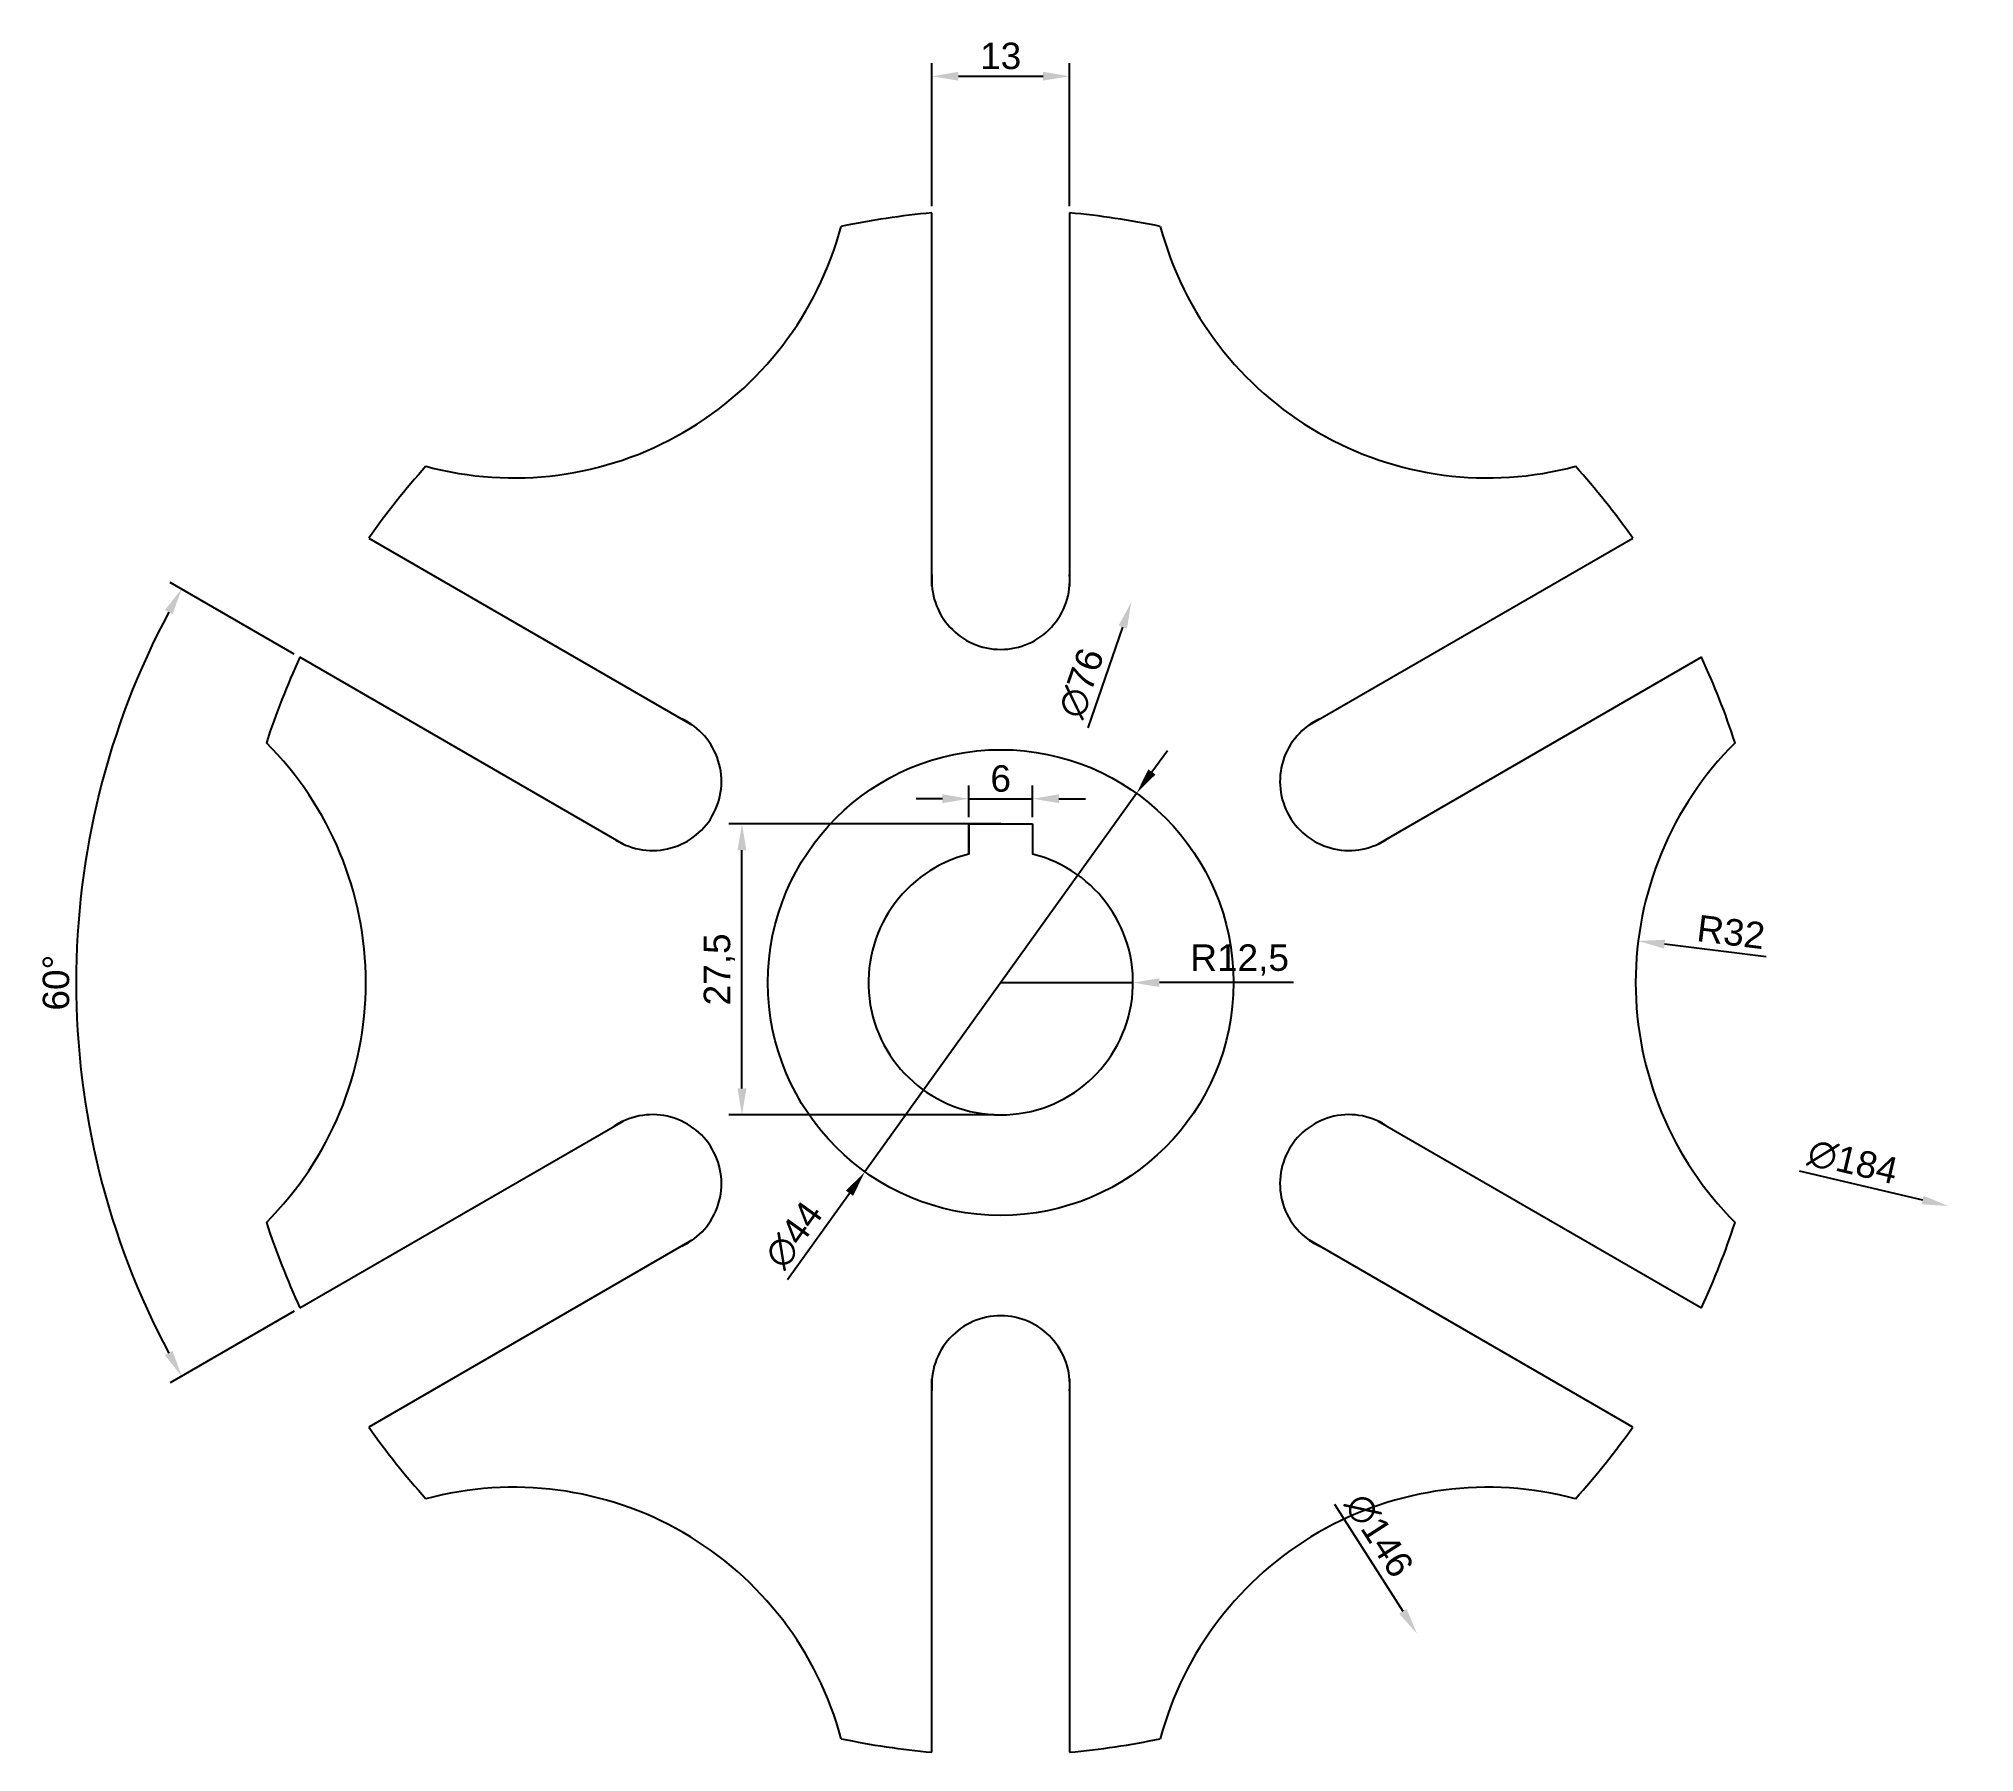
# Model space of a CAD drawing. Header units: millimetres. Extents: x 3019 to 3202, y 1843 to 2005.
import ezdxf

# ---------------------------------------------------------------- set-up
doc = ezdxf.new("R2010")
doc.units = ezdxf.units.MM
doc.layers.add('measure', color=1, linetype='Continuous')
doc.styles.get("Standard").update_dxf_attribs({"font": 'arial.ttf'})
doc.dimstyles.new('ISO-25', dxfattribs={"dimtxt": 2.5, "dimasz": 2.5, "dimexe": 1.25, "dimexo": 0.625, "dimtad": 1, "dimtxsty": 'Standard', "dimcen": 2.5, "dimadec": 0, "dimazin": 0, "dimtfac": 1, "dimtmove": 0, "dimatfit": 3, "dimfxl": 1, "dimarcsym": 0})

# ---------------------------------------------------------------- blocks, each defined once
blk = doc.blocks.new('*D25')
at = {"layer": 'Defpoints', "color": 0, "transparency": 16777216}
for p in [(3122.95, 1933.55), (3097.29, 1897.8)]:
    blk.add_point(p, dxfattribs=at)
at = {"layer": 'measure', "color": 0, "lineweight": -2, "transparency": 16777216}
for p, q in [((3124.41, 1935.58), (3125.87, 1937.61)), ((3122.95, 1933.55), (3097.29, 1897.8)), ((3089.98, 1887.62), (3095.83, 1895.77))]:
    blk.add_line(p, q, dxfattribs=at)
at = {"layer": 'measure', "color": 0, "transparency": 16777216}
for points in [[(3124.07, 1935.82), (3124.75, 1935.33), (3122.95, 1933.55)], [(3095.5, 1896.02), (3096.17, 1895.53), (3097.29, 1897.8)]]:
    blk.add_solid(points, dxfattribs=at)
at = {"layer": 'measure', "color": 0, "transparency": 16777216, "insert": (3090.58, 1891.83), "char_height": 2.5, "attachment_point": 5, "rotation": 54.3232}
blk.add_mtext('∅44', dxfattribs=at)
blk = doc.blocks.new('*D26')
at = {"layer": 'Defpoints', "color": 0, "transparency": 16777216}
for p in [(3110.12, 1915.67), (3122.62, 1915.67)]:
    blk.add_point(p, dxfattribs=at)
at = {"layer": 'measure', "color": 0, "lineweight": -2, "transparency": 16777216}
for p, q in [((3110.12, 1915.67), (3122.62, 1915.67)), ((3137.78, 1915.67), (3125.12, 1915.67))]:
    blk.add_line(p, q, dxfattribs=at)
at = {"layer": 'measure', "color": 0, "transparency": 16777216}
blk.add_solid([(3125.12, 1916.09), (3125.12, 1915.26), (3122.62, 1915.67)], dxfattribs=at)
at = {"layer": 'measure', "color": 0, "transparency": 16777216, "insert": (3132.7, 1917.8), "char_height": 2.5, "attachment_point": 5}
blk.add_mtext('R12,5', dxfattribs=at)
blk = doc.blocks.new('*D27')
at = {"layer": 'Defpoints', "color": 0, "transparency": 16777216}
for p in [(3020.58, 1936.78), (3199.67, 1894.57)]:
    blk.add_point(p, dxfattribs=at)
at = {"layer": 'measure', "color": 0, "lineweight": -2, "transparency": 16777216}
blk.add_line((3185.57, 1897.89), (3197.24, 1895.14), dxfattribs=at)
at = {"layer": 'measure', "color": 0, "transparency": 16777216}
blk.add_solid([(3197.33, 1895.54), (3197.14, 1894.73), (3199.67, 1894.57)], dxfattribs=at)
at = {"layer": 'measure', "color": 0, "transparency": 16777216, "insert": (3190.64, 1898.72), "char_height": 2.5, "attachment_point": 5, "rotation": 346.7355}
blk.add_mtext('∅184', dxfattribs=at)
blk = doc.blocks.new('*D28')
at = {"layer": 'Defpoints', "color": 0, "transparency": 16777216}
for p in [(3170.37, 1919.61), (3202.12, 1915.67)]:
    blk.add_point(p, dxfattribs=at)
at = {"layer": 'measure', "color": 0, "lineweight": -2, "transparency": 16777216}
blk.add_line((3182.47, 1918.11), (3172.85, 1919.3), dxfattribs=at)
at = {"layer": 'measure', "color": 0, "transparency": 16777216}
blk.add_solid([(3172.9, 1919.72), (3172.8, 1918.89), (3170.37, 1919.61)], dxfattribs=at)
at = {"layer": 'measure', "color": 0, "transparency": 16777216, "insert": (3179.13, 1920.44), "char_height": 2.5, "attachment_point": 5, "rotation": 352.932}
blk.add_mtext('R32', dxfattribs=at)
blk = doc.blocks.new('*D29')
at = {"layer": 'Defpoints', "color": 0, "transparency": 16777216}
for p in [(3070.78, 1977.17), (3149.46, 1854.18)]:
    blk.add_point(p, dxfattribs=at)
at = {"layer": 'measure', "color": 0, "lineweight": -2, "transparency": 16777216}
blk.add_line((3141.65, 1866.39), (3148.12, 1856.29), dxfattribs=at)
at = {"layer": 'measure', "color": 0, "transparency": 16777216}
blk.add_solid([(3148.47, 1856.51), (3147.77, 1856.06), (3149.46, 1854.18)], dxfattribs=at)
at = {"layer": 'measure', "color": 0, "transparency": 16777216, "insert": (3145.87, 1863.45), "char_height": 2.5, "attachment_point": 5, "rotation": 302.6097}
blk.add_mtext('∅146', dxfattribs=at)
blk = doc.blocks.new('*D30')
at = {"layer": 'Defpoints', "color": 0, "transparency": 16777216}
for p in [(3113.12, 1933.04), (3107.12, 1930.67), (3113.12, 1930.67)]:
    blk.add_point(p, dxfattribs=at)
at = {"layer": 'measure', "color": 0, "lineweight": -2, "transparency": 16777216}
for p, q in [((3107.12, 1931.3), (3107.12, 1934.29)), ((3113.12, 1931.3), (3113.12, 1934.29)), ((3104.62, 1933.04), (3102.12, 1933.04)), ((3107.12, 1933.04), (3113.12, 1933.04)), ((3115.62, 1933.04), (3118.12, 1933.04))]:
    blk.add_line(p, q, dxfattribs=at)
at = {"layer": 'measure', "color": 0, "transparency": 16777216}
for points in [[(3104.62, 1933.46), (3104.62, 1932.63), (3107.12, 1933.04)], [(3115.62, 1933.46), (3115.62, 1932.63), (3113.12, 1933.04)]]:
    blk.add_solid(points, dxfattribs=at)
at = {"layer": 'measure', "color": 0, "transparency": 16777216, "insert": (3110.12, 1934.94), "char_height": 2.5, "attachment_point": 5}
blk.add_mtext('6', dxfattribs=at)
blk = doc.blocks.new('*D31')
at = {"layer": 'Defpoints', "color": 0, "transparency": 16777216}
for p in [(3122.46, 1951.61), (3097.78, 1879.73)]:
    blk.add_point(p, dxfattribs=at)
at = {"layer": 'measure', "color": 0, "lineweight": -2, "transparency": 16777216}
blk.add_line((3118.39, 1939.75), (3121.65, 1949.25), dxfattribs=at)
at = {"layer": 'measure', "color": 0, "transparency": 16777216}
blk.add_solid([(3121.26, 1949.39), (3122.05, 1949.11), (3122.46, 1951.61)], dxfattribs=at)
at = {"layer": 'measure', "color": 0, "transparency": 16777216, "insert": (3117.75, 1943.96), "char_height": 2.5, "attachment_point": 5, "rotation": 71.0481}
blk.add_mtext('∅76', dxfattribs=at)
blk = doc.blocks.new('*D32')
at = {"layer": 'Defpoints', "color": 0, "transparency": 16777216}
for p in [(3043.9, 1946.4), (3023.89, 1928.59), (3074.45, 1928.77), (3074.45, 1902.58), (3043.9, 1884.95)]:
    blk.add_point(p, dxfattribs=at)
at = {"layer": 'measure', "color": 0, "lineweight": -2, "transparency": 16777216}
for p, q in [((3043.36, 1946.71), (3031.64, 1953.48)), ((3043.36, 1884.64), (3031.64, 1877.87))]:
    blk.add_line(p, q, dxfattribs=at)
blk.add_arc((3097.12, 1915.67), 74.37, 151.9262, 208.0738, dxfattribs=at)
at = {"layer": 'measure', "color": 0, "transparency": 16777216}
for points in [[(3031.14, 1950.87), (3031.87, 1950.47), (3032.72, 1952.86)], [(3031.87, 1880.88), (3031.14, 1880.47), (3032.72, 1878.49)]]:
    blk.add_solid(points, dxfattribs=at)
at = {"layer": 'measure', "color": 0, "transparency": 16777216, "insert": (3020.86, 1915.67), "char_height": 2.5, "attachment_point": 5, "rotation": 90}
blk.add_mtext('60°', dxfattribs=at)
blk = doc.blocks.new('*D33')
at = {"layer": 'Defpoints', "color": 0, "transparency": 16777216}
for p in [(3116.62, 2001.29), (3103.62, 1988.38), (3116.62, 1988.38)]:
    blk.add_point(p, dxfattribs=at)
at = {"layer": 'measure', "color": 0, "lineweight": -2, "transparency": 16777216}
for p, q in [((3103.62, 1989.01), (3103.62, 2002.54)), ((3106.12, 2001.29), (3114.12, 2001.29)), ((3116.62, 1989.01), (3116.62, 2002.54))]:
    blk.add_line(p, q, dxfattribs=at)
at = {"layer": 'measure', "color": 0, "transparency": 16777216}
for points in [[(3106.12, 2001.71), (3106.12, 2000.88), (3103.62, 2001.29)], [(3114.12, 2001.71), (3114.12, 2000.88), (3116.62, 2001.29)]]:
    blk.add_solid(points, dxfattribs=at)
at = {"layer": 'measure', "color": 0, "transparency": 16777216, "insert": (3110.12, 2003.2), "char_height": 2.5, "attachment_point": 5}
blk.add_mtext('13', dxfattribs=at)
blk = doc.blocks.new('*D34')
at = {"layer": 'Defpoints', "color": 0, "transparency": 16777216}
for p in [(3085.67, 1930.67), (3110.12, 1930.67), (3110.12, 1903.17)]:
    blk.add_point(p, dxfattribs=at)
at = {"layer": 'measure', "color": 0, "lineweight": -2, "transparency": 16777216}
for p, q in [((3109.5, 1930.67), (3084.42, 1930.67)), ((3085.67, 1905.67), (3085.67, 1928.17)), ((3109.5, 1903.17), (3084.42, 1903.17))]:
    blk.add_line(p, q, dxfattribs=at)
at = {"layer": 'measure', "color": 0, "transparency": 16777216}
for points in [[(3085.25, 1928.17), (3086.09, 1928.17), (3085.67, 1930.67)], [(3085.25, 1905.67), (3086.09, 1905.67), (3085.67, 1903.17)]]:
    blk.add_solid(points, dxfattribs=at)
at = {"layer": 'measure', "color": 0, "transparency": 16777216, "insert": (3083.54, 1916.92), "char_height": 2.5, "attachment_point": 5, "rotation": 90}
blk.add_mtext('27,5', dxfattribs=at)

msp = doc.modelspace()

# ---------------------------------------------------------------- linework, layer by layer
for p, q in [((3103.623, 1953.115), (3103.623, 1988.385)), ((3116.623, 1988.385), (3116.623, 1953.115)), ((3050.404, 1957.659), (3080.949, 1940.024)), ((3139.297, 1940.024), (3169.842, 1957.659)), ((3074.449, 1928.766), (3043.904, 1946.401)), ((3176.342, 1946.401), (3145.797, 1928.766)), ((3110.123, 1930.675), (3107.123, 1930.675)), ((3107.123, 1930.675), (3107.123, 1927.809)), ((3107.123, 1927.809), (3107.123, 1930.675)), ((3107.123, 1930.675), (3110.123, 1930.675)), ((3110.123, 1930.675), (3113.123, 1930.675)), ((3113.123, 1930.675), (3113.123, 1927.809)), ((3043.904, 1884.949), (3074.449, 1902.584)), ((3145.797, 1902.584), (3176.342, 1884.949)), ((3080.949, 1891.326), (3050.404, 1873.691)), ((3169.842, 1873.691), (3139.297, 1891.326)), ((3103.623, 1842.965), (3103.623, 1878.235)), ((3116.623, 1878.235), (3116.623, 1842.965))]:
    msp.add_line(p, q)
msp.add_circle((3110.123, 1915.675), 22)
for centre, radius, start, end in [((3110.123, 1915.675), 73, 95.10844, 101.92298), ((3110.123, 1915.675), 73, 78.07702, 84.89156), ((3064.123, 1995.349), 32, 254.93887, 345.06113), ((3156.123, 1995.349), 32, 194.93887, 285.06113), ((3110.123, 1915.675), 73, 138.07702, 144.89156), ((3110.123, 1915.675), 73, 35.10844, 41.92298), ((3110.123, 1953.675), 6.524, 175.07549, 270), ((3110.123, 1953.675), 6.524, 270, 4.92451), ((3110.123, 1953.675), 6.524, 355.07549, 4.92451), ((3110.123, 1915.675), 73, 155.10844, 161.92298), ((3110.123, 1915.675), 73, 18.07702, 24.89156), ((3077.214, 1934.675), 6.524, 55.07549, 64.92451), ((3077.214, 1934.675), 6.524, 330, 64.92451), ((3143.032, 1934.675), 6.524, 115.07549, 210), ((3018.123, 1915.675), 32, 314.93887, 45.06113), ((3202.123, 1915.675), 32, 134.93887, 225.06113), ((3077.214, 1934.675), 6.524, 235.07549, 330), ((3143.032, 1934.675), 6.524, 210, 304.92451), ((3143.032, 1934.675), 6.524, 295.07549, 304.92451), ((3110.123, 1915.675), 12.5, 103.88654, 76.11346), ((3077.214, 1896.675), 6.524, 30, 124.92451), ((3077.214, 1896.675), 6.524, 115.07549, 124.92451), ((3143.032, 1896.675), 6.524, 55.07549, 150), ((3077.214, 1896.675), 6.524, 295.07549, 30), ((3143.032, 1896.675), 6.524, 150, 244.92451), ((3110.123, 1915.675), 73, 198.07702, 204.89156), ((3143.032, 1896.675), 6.524, 235.07549, 244.92451), ((3110.123, 1915.675), 73, 335.10844, 341.92298), ((3110.123, 1877.675), 6.524, 90, 184.92451), ((3110.123, 1877.675), 6.524, 355.07549, 90), ((3110.123, 1877.675), 6.524, 175.07549, 184.92451), ((3110.123, 1915.675), 73, 215.10844, 221.92298), ((3110.123, 1915.675), 73, 318.07702, 324.89156), ((3064.123, 1836), 32, 14.93887, 105.06113), ((3156.123, 1836), 32, 74.93887, 165.06113), ((3110.123, 1915.675), 73, 258.07702, 264.89156), ((3110.123, 1915.675), 73, 275.10844, 281.92298)]:
    msp.add_arc(centre, radius, start, end)
msp.add_point((3110.123, 1915.675))

# ---------------------------------------------------------------- dimensions: what is measured, and where the dimension line sits
at = {"layer": 'measure'}
for base, p1, p2, picture, middle in [((3116.623, 2001.295), (3103.623, 1988.385), (3116.623, 1988.385), '*D33', (3110.123, 2003.197)), ((3113.123, 1933.044), (3107.123, 1930.675), (3113.123, 1930.675), '*D30', (3110.123, 1934.945))]:
    dim = msp.add_linear_dim(base=base, p1=p1, p2=p2, dimstyle='ISO-25', dxfattribs=at)
    dim.commit()
    dim.dimension.update_dxf_attribs({"geometry": picture, "text_midpoint": middle})
for p1, p2, picture, middle in [((3070.782, 1977.167), (3149.464, 1854.182), '*D29', (3144.212, 1862.392)), ((3097.782, 1879.735), (3122.465, 1951.615), '*D31', (3119.615, 1943.316)), ((3020.578, 1936.784), (3199.669, 1894.566), '*D27', (3190.187, 1896.801))]:
    dim = msp.add_diameter_dim_2p(p1=p1, p2=p2, dimstyle='ISO-25', dxfattribs=at)
    dim.commit()
    dim.dimension.update_dxf_attribs({"geometry": picture, "text_midpoint": middle, "dimtype": 163})
dim = msp.add_angular_dim_2l(base=(3023.886, 1928.588), line1=((3043.904, 1884.949), (3074.449, 1902.584)), line2=((3074.449, 1928.766), (3043.904, 1946.401)), dimstyle='ISO-25', dxfattribs=at)
dim.commit()
dim.dimension.update_dxf_attribs({"geometry": '*D32', "text_midpoint": (3020.855, 1915.675)})
dim = msp.add_diameter_dim_2p(p1=(3122.954, 1933.546), p2=(3097.292, 1897.804), dimstyle='ISO-25', dxfattribs=at)
dim.commit()
dim.dimension.update_dxf_attribs({"geometry": '*D25', "text_midpoint": (3092.177, 1890.679)})
dim = msp.add_linear_dim(base=(3085.671, 1930.675), p1=(3110.123, 1903.175), p2=(3110.123, 1930.675), angle=90, dimstyle='ISO-25', dxfattribs=at)
dim.commit()
dim.dimension.update_dxf_attribs({"geometry": '*D34', "text_midpoint": (3083.544, 1916.925)})
dim = msp.add_radius_dim(center=(3202.123, 1915.675), mpoint=(3170.366, 1919.612), dimstyle='ISO-25', dxfattribs=at)
dim.commit()
dim.dimension.update_dxf_attribs({"geometry": '*D28', "text_midpoint": (3178.9, 1918.554), "dimtype": 164})
dim = msp.add_radius_dim(center=(3110.123, 1915.675), mpoint=(3122.623, 1915.675), dimstyle='ISO-25', dxfattribs=at)
dim.commit()
dim.dimension.update_dxf_attribs({"geometry": '*D26', "text_midpoint": (3132.701, 1917.802)})

doc.saveas('drawing.dxf')
